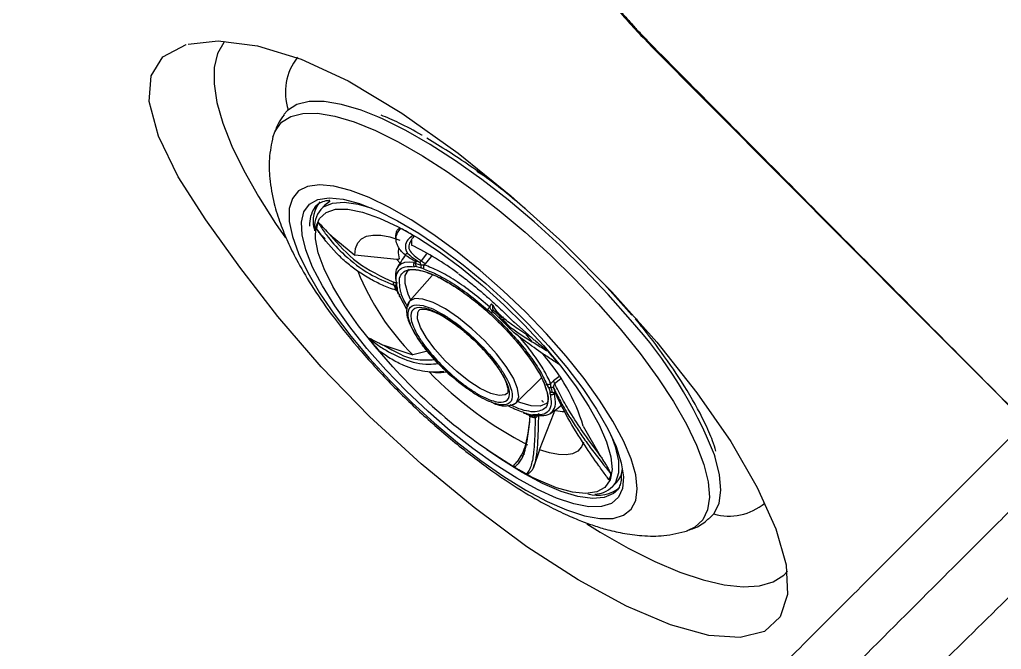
# Model space of a CAD drawing. Header units: inches. Extents: x 2 to 86, y -22 to 129.
# Drawn here: x 67.275 to 70.617, y 74.195 to 76.338 of the extents above; entities that cross this region are included whole.
import ezdxf

# ---------------------------------------------------------------- set-up
doc = ezdxf.new("R2010")
doc.units = ezdxf.units.IN
doc.header["$MEASUREMENT"] = 0
doc.layers.add('1', color=4, linetype='Continuous')
doc.layers.add('BDIM_CYAN', color=4, linetype='Continuous')

# ---------------------------------------------------------------- blocks, each defined once
blk = doc.blocks.new('2020 HS PILLOW')
at = {"layer": '1', "color": 2}
blk.add_line((5.8034, -0.0127), (5.8027, -0.0108), dxfattribs=at)
for points, knots in [([(5.8034, -0.0127), (5.5758, -0.0117), (5.1207, -0.0097), (4.4379, -0.0073), (3.7551, -0.0052), (3.0724, -0.0034), (2.3896, -0.0021), (1.7069, -0.001), (1.0241, -0.0003), (0.3414, 0), (-0.3414, 0), (-1.0241, -0.0003), (-1.7069, -0.001), (-2.3896, -0.0021), (-3.0724, -0.0034), (-3.7551, -0.0052), (-4.4379, -0.0073), (-5.1207, -0.0097), (-5.5758, -0.0117), (-5.8034, -0.0127)], [0, 0, 0, 0, 0.058824, 0.117648, 0.176472, 0.235295, 0.294119, 0.352942, 0.411765, 0.470588, 0.529412, 0.588235, 0.647058, 0.705881, 0.764705, 0.823528, 0.882352, 0.941176, 1, 1, 1, 1]), ([(5.8027, -0.0093), (4.0523, -0.005), (0.1838, 0.0045), (-3.6846, -0.0044), (-5.8027, -0.0093)], [0, 0, 0, 0, 0.452479, 1, 1, 1, 1]), ([(6.1885, -0.0492), (6.1855, -0.0484), (6.1549, -0.0401), (6.0816, -0.0268), (5.9794, -0.0157), (5.882, -0.0105), (5.8297, -0.0097), (5.8027, -0.0093)], [0, 0, 0, 0, 0.030763, 0.316842, 0.644882, 0.816686, 1, 1, 1, 1]), ([(6.067, -0.0362), (6.0663, -0.0359), (6.0649, -0.0352), (6.0623, -0.0341), (6.0594, -0.0331), (6.0561, -0.0321), (6.0524, -0.0311), (6.0484, -0.0301), (6.0441, -0.0291), (6.0393, -0.0282), (6.0285, -0.0261), (6.0091, -0.0232), (5.9768, -0.0197), (5.9394, -0.0168), (5.9057, -0.0151), (5.8791, -0.014), (5.8606, -0.0135), (5.8418, -0.0131), (5.8227, -0.0128), (5.8099, -0.0127), (5.8034, -0.0127)], [0, 0, 0, 0, 0.029153, 0.058134, 0.086978, 0.115718, 0.144392, 0.173033, 0.201679, 0.230364, 0.259125, 0.384793, 0.508272, 0.631196, 0.751677, 0.801642, 0.851147, 0.900501, 0.950016, 1, 1, 1, 1])]:
    blk.add_open_spline(points, degree=3, knots=knots, dxfattribs=at)
blk = doc.blocks.new('2020 RHYTHM')
at = {"layer": 'BDIM_CYAN', "color": 3}
for p, q in [((66.458, 74.8376), (66.5112, 74.804)), ((65.9527, 74.7395), (65.9575, 74.7343)), ((65.9064, 74.7134), (65.911, 74.7189)), ((65.9405, 74.7213), (65.9269, 74.707)), ((65.9575, 74.7343), (65.9405, 74.7213)), ((65.9589, 74.6202), (66.043, 74.5516)), ((66.2355, 74.6047), (66.2357, 74.5855)), ((66.1853, 74.5363), (66.043, 74.5516)), ((66.1976, 74.5244), (66.1853, 74.5363)), ((66.243, 74.5412), (66.2628, 74.5271)), ((66.2696, 74.5317), (66.2883, 74.5552)), ((66.3028, 74.5468), (66.2828, 74.5219)), ((66.2531, 74.5123), (66.246, 74.512)), ((66.2531, 74.5123), (66.2691, 74.5083)), ((66.279, 74.5038), (66.2691, 74.5083)), ((66.2828, 74.5219), (66.2794, 74.5181)), ((66.3061, 74.4815), (66.2291, 74.3942)), ((66.1831, 74.4466), (66.1832, 74.4416)), ((66.1864, 74.4578), (66.1842, 74.4533)), ((66.1869, 74.4411), (66.1872, 74.4345)), ((66.1927, 74.4183), (66.1872, 74.4345)), ((66.9864, 74.3469), (66.8927, 74.4516)), ((66.1927, 74.4183), (66.1986, 74.4073)), ((66.2198, 74.3666), (66.1986, 74.4073)), ((66.2291, 74.3942), (66.2221, 74.3769)), ((66.5153, 74.3636), (66.5128, 74.3674)), ((66.2623, 74.3648), (66.2632, 74.3657)), ((66.5076, 74.3541), (66.4946, 74.3648)), ((66.5076, 74.3541), (66.5291, 74.3339)), ((66.5275, 74.3447), (66.5652, 74.3073)), ((66.5394, 74.3228), (66.5291, 74.3339)), ((66.5447, 74.3627), (66.5865, 74.3213)), ((66.5527, 74.3337), (66.5483, 74.3311)), ((67.0002, 74.3341), (67.0176, 74.3089)), ((66.5706, 74.3075), (66.5483, 74.3311)), ((66.5827, 74.3255), (66.6452, 74.2694)), ((66.6263, 74.2795), (66.6449, 74.2587)), ((66.1413, 74.2444), (66.2407, 74.2117)), ((66.29, 74.2247), (66.2407, 74.2117)), ((66.3291, 74.1806), (66.3418, 74.1678)), ((66.5924, 74.0492), (66.6783, 74.1332)), ((66.7376, 74.1374), (66.7187, 74.1231)), ((66.7017, 74.1019), (66.6959, 74.1129)), ((66.7017, 74.1019), (66.7073, 74.0857)), ((66.7425, 74.1293), (66.7232, 74.1146)), ((66.5613, 74.0808), (66.5595, 74.0791)), ((66.7076, 74.0791), (66.7073, 74.0857)), ((66.7221, 74.0794), (66.7164, 74.084)), ((66.7262, 74.0814), (66.7221, 74.0794)), ((66.5079, 74.0508), (66.5138, 74.0481)), ((66.6154, 74.0164), (66.6254, 74.0119)), ((66.6413, 74.0079), (66.6254, 74.0119)), ((66.6413, 74.0079), (66.6485, 74.0082)), ((66.6488, 74.0043), (66.6543, 74.0047)), ((66.6715, 73.8889), (66.7209, 74.0158)), ((66.8206, 73.9688), (66.8786, 73.8685)), ((66.614, 73.8669), (66.608, 73.8707)), ((66.6137, 73.8777), (66.62, 73.8736)), ((66.6715, 73.8889), (66.6513, 73.8283)), ((66.9203, 73.7634), (66.9338, 73.7777)), ((66.9203, 73.7634), (66.9141, 73.7577)), ((66.9329, 73.7482), (66.9302, 73.7454))]:
    blk.add_line(p, q, dxfattribs=at)
at = {"layer": 'BDIM_CYAN', "color": 3, "flags": 128}
for points in [[(65.4749, 75.269), (65.5771, 75.2805), (65.7112, 75.2633), (65.8602, 75.218), (66.02, 75.1447), (66.2033, 75.0342), (66.3948, 74.898), (66.5743, 74.7531), (66.7505, 74.5943), (66.9173, 74.4268), (67.0711, 74.2548), (67.2075, 74.083), (67.3228, 73.9166), (67.413, 73.7608), (67.4766, 73.6195), (67.5112, 73.497), (67.5162, 73.3962), (67.4912, 73.3202), (67.4372, 73.2708), (67.3551, 73.2498), (67.2477, 73.2572), (67.1172, 73.2935), (66.9679, 73.357), (66.8035, 73.4466), (66.6289, 73.5591), (66.4489, 73.692), (66.2686, 73.8409), (66.0932, 74.0022), (65.9282, 74.1713), (65.7808, 74.3424), (65.6511, 74.5109), (65.5356, 74.671), (65.4413, 74.8175), (65.3739, 74.956), (65.3428, 75.0742), (65.3495, 75.1612), (65.3894, 75.2259), (65.4685, 75.2683), (65.4685, 75.2683)], [(65.5999, 75.2783), (65.5969, 75.2747), (65.5753, 75.237), (65.564, 75.1901), (65.5634, 75.1347), (65.5732, 75.0711), (65.5935, 75.0002), (65.624, 74.9227), (65.6644, 74.8394), (65.7143, 74.7512), (65.7731, 74.659), (65.8069, 74.6099)], [(66.1208, 75.022), (66.0639, 75.0444), (65.9971, 75.0643), (65.9379, 75.0742), (65.8871, 75.074), (65.8453, 75.0636), (65.8132, 75.0432), (65.8015, 75.0302)], [(65.7636, 74.953), (65.7713, 74.9737), (65.793, 75.0034), (65.8248, 75.0236), (65.866, 75.0338), (65.9162, 75.0341), (65.9747, 75.0243), (66.0405, 75.0046), (66.1129, 74.9754), (66.1908, 74.9369), (66.2731, 74.8898), (66.3586, 74.8346), (66.4462, 74.7723), (66.5346, 74.7036), (66.6225, 74.6295), (66.7088, 74.551), (66.7922, 74.4694), (66.8716, 74.3856), (66.9458, 74.3009)], [(66.9809, 74.3315), (66.9057, 74.4173), (66.8253, 74.5022), (66.7408, 74.5849), (66.6534, 74.6644), (66.5643, 74.7394), (66.4748, 74.809), (66.3861, 74.8722), (66.2994, 74.928), (66.2161, 74.9758), (66.1372, 75.0148), (66.1208, 75.022)], [(66.7625, 74.2072), (66.6957, 74.2831), (66.6238, 74.3579), (66.5481, 74.4303), (66.47, 74.499), (66.3908, 74.5627), (66.312, 74.6204), (66.2349, 74.6709), (66.161, 74.7135), (66.0916, 74.7473), (66.0279, 74.7717), (65.971, 74.7863), (65.922, 74.7909), (65.8818, 74.7853), (65.8509, 74.7697), (65.8301, 74.7443), (65.8197, 74.7096), (65.8198, 74.6662), (65.8304, 74.6149), (65.8515, 74.5565), (65.8825, 74.4922), (65.923, 74.4231), (65.9721, 74.3505), (66.0292, 74.2755), (66.093, 74.1996), (66.1625, 74.1241), (66.2365, 74.0503), (66.3136, 73.9796), (66.3924, 73.9133), (66.4716, 73.8524), (66.5497, 73.7982), (66.6253, 73.7515), (66.6971, 73.7133), (66.7638, 73.6841), (66.8243, 73.6645), (66.8773, 73.6549), (66.9221, 73.6554), (66.9577, 73.666), (66.9836, 73.6866), (66.9993, 73.7167), (67.0044, 73.7559), (66.999, 73.8033), (66.9831, 73.8583), (66.9571, 73.9197), (66.9212, 73.9866), (66.8763, 74.0576), (66.8231, 74.1316), (66.7625, 74.2072)], [(66.0842, 74.234), (66.0258, 74.3071), (65.9749, 74.3784), (65.9324, 74.4467), (65.8992, 74.5106), (65.8759, 74.5688), (65.863, 74.6202), (65.8608, 74.6639), (65.8692, 74.6988), (65.8881, 74.7245), (65.9172, 74.7404), (65.9558, 74.7461), (66.0032, 74.7416), (66.0586, 74.7269), (66.1208, 74.7024), (66.1886, 74.6684), (66.2607, 74.6258), (66.3356, 74.5752), (66.412, 74.5178), (66.4884, 74.4545), (66.5632, 74.3867), (66.635, 74.3156), (66.7024, 74.2427), (66.7641, 74.1693), (66.8189, 74.0969), (66.8657, 74.0269), (66.9037, 73.9607), (66.932, 73.8995), (66.9501, 73.8445), (66.9577, 73.7969), (66.9546, 73.7575), (66.9409, 73.7271), (66.9169, 73.7063), (66.8829, 73.6955), (66.8398, 73.6949), (66.7882, 73.7045), (66.7293, 73.7241), (66.6642, 73.7534), (66.5941, 73.7918), (66.5204, 73.8385), (66.4445, 73.8927), (66.3679, 73.9532), (66.2922, 74.0189), (66.2187, 74.0885), (66.1489, 74.1607), (66.0842, 74.234)], [(66.1726, 74.171), (66.1116, 74.2403), (66.0558, 74.3106), (66.0076, 74.3791), (65.968, 74.4443), (65.938, 74.5048), (65.918, 74.5594), (65.9087, 74.6068), (65.91, 74.646), (65.9221, 74.6763), (65.9447, 74.6969), (65.9773, 74.7075), (66.0191, 74.7078), (66.0694, 74.6977), (66.127, 74.6776), (66.1907, 74.6478), (66.2591, 74.609), (66.3308, 74.562), (66.4043, 74.5078), (66.478, 74.4476), (66.5503, 74.3826), (66.6196, 74.3142), (66.6846, 74.2439), (66.7438, 74.1732), (66.796, 74.1036), (66.8399, 74.0366), (66.8749, 73.9736), (66.8999, 73.9159), (66.9146, 73.8648), (66.9186, 73.8213), (66.9119, 73.7865), (66.8945, 73.7609), (66.8668, 73.7453), (66.8295, 73.7399), (66.7834, 73.7448), (66.7293, 73.7599), (66.6685, 73.7849), (66.6499, 73.7939)], [(65.927, 74.7071), (65.9365, 74.7154), (65.9666, 74.7286), (66.006, 74.7318), (66.0539, 74.7248), (66.101, 74.7109)], [(66.043, 74.5516), (66.0452, 74.5744), (66.0527, 74.5928), (66.0651, 74.6066), (66.0825, 74.6157), (66.1046, 74.6198), (66.131, 74.6189), (66.1615, 74.6131), (66.1955, 74.6023)], [(66.192, 74.5758), (66.1909, 74.5596), (66.1933, 74.5389)], [(66.2453, 74.5265), (66.2273, 74.5278), (66.2121, 74.5259), (66.1996, 74.5209), (66.1902, 74.513), (66.1839, 74.5021), (66.1808, 74.4884), (66.1809, 74.472), (66.1842, 74.4533)], [(66.233, 74.3986), (66.2243, 74.4182), (66.2138, 74.4542), (66.2141, 74.4823), (66.2251, 74.5012), (66.2278, 74.5033)], [(66.5826, 74.0431), (66.5934, 74.0503), (66.6007, 74.0692), (66.597, 74.097), (66.5825, 74.1322), (66.558, 74.1725), (66.525, 74.2158), (66.4854, 74.2594), (66.4415, 74.3009), (66.3959, 74.3378), (66.3511, 74.368), (66.3099, 74.3898), (66.2745, 74.4018), (66.2471, 74.4034), (66.2293, 74.3944), (66.2291, 74.3942)], [(66.5595, 74.0791), (66.5551, 74.0761), (66.5345, 74.0732), (66.5054, 74.0805), (66.47, 74.0975), (66.4305, 74.1229), (66.3898, 74.1552), (66.3506, 74.192), (66.3155, 74.231), (66.287, 74.2693), (66.2669, 74.3045), (66.2567, 74.3341), (66.2571, 74.356), (66.2623, 74.3648)], [(66.9458, 74.3009), (67.0138, 74.2165), (67.0747, 74.1335), (67.1275, 74.0531), (67.1716, 73.9765), (67.2064, 73.9047), (67.2312, 73.8387), (67.2459, 73.7795), (67.2501, 73.7279), (67.2439, 73.6846), (67.2273, 73.6502), (67.2005, 73.6252), (67.1742, 73.6129)], [(66.7014, 74.0534), (66.6951, 74.0461), (66.6738, 74.0371), (66.6432, 74.0384), (66.6045, 74.05), (66.5966, 74.0533)], [(66.7268, 74.0229), (66.7492, 74.0197), (66.759, 74.0194)], [(66.9152, 73.9375), (66.9289, 73.9), (66.94, 73.8513), (66.9407, 73.8103), (66.9308, 73.778), (66.9203, 73.7634)], [(66.8213, 73.9149), (66.8143, 73.8984), (66.8018, 73.8846), (66.7844, 73.8756), (66.7624, 73.8715), (66.736, 73.8724), (66.7055, 73.8782), (66.6715, 73.8889)], [(66.9302, 73.7454), (66.923, 73.7396), (66.8921, 73.726), (66.8515, 73.7227), (66.8022, 73.7298), (66.7452, 73.7472), (66.6816, 73.7745), (66.6127, 73.8112), (66.5399, 73.8564), (66.4923, 73.8892)], [(67.2493, 73.6546), (67.266, 73.6724), (67.2828, 73.7072), (67.2891, 73.7511), (67.2848, 73.8034), (67.27, 73.8634), (67.2671, 73.8722)], [(66.8332, 73.6363), (66.8782, 73.6086), (66.9733, 73.5544), (67.0641, 73.5089), (67.1495, 73.4726), (67.2286, 73.446), (67.3006, 73.4291), (67.3647, 73.4223), (67.4203, 73.4256), (67.4667, 73.439), (67.5035, 73.4623), (67.5164, 73.4756)]]:
    blk.add_lwpolyline(points, dxfattribs=at)
at = {"layer": 'BDIM_CYAN', "color": 3}
for centre, radius, start, end in [((65.9971, 75.1062), 0.1906, 141.6173, 198.4375), ((65.9867, 74.6573), 0.098, 145.0884, 184.2138), ((66.0077, 74.6659), 0.107, 141.754, 192.116), ((65.9996, 74.6463), 0.0947, 140.0999, 187.3334), ((66.0001, 74.6276), 0.0893, 156.9241, 170.4153), ((65.6879, 73.6796), 1.09, 59.4786, 62.0207), ((65.8076, 73.7036), 0.9803, 53.1821, 64.1006), ((66.2045, 74.3307), 0.2049, 73.4888, 78.3555), ((66.2108, 74.327), 0.1985, 73.4888, 78.3555), ((66.838, 74.8091), 0.8448, 201.6992, 225.0017), ((66.3991, 74.5161), 0.233, 196.749, 201.2165), ((66.3993, 74.5066), 0.2256, 196.7489, 201.2165), ((65.7346, 73.5099), 1.1512, 46.0346, 47.5417), ((65.7129, 73.487), 1.1886, 46.0346, 47.5417), ((65.8422, 73.3031), 1.5343, 21.7723, 42.0883), ((67.4713, 75.3774), 1.7714, 218.751, 220.5902), ((66.2027, 73.7831), 0.6452, 16.7239, 42.4487), ((65.3556, 73.0717), 1.7714, 38.751, 40.59), ((67.5149, 75.3795), 1.8062, 221.9964, 241.3873), ((67.2238, 75.0566), 1.2944, 224.1434, 242.7544), ((66.5003, 74.019), 0.2256, 16.7489, 21.2165), ((66.5035, 74.0127), 0.233, 16.7489, 21.2165), ((66.6923, 74.2113), 0.2116, 253.5679, 256.1299), ((66.6981, 74.1982), 0.205, 253.4897, 258.3551), ((67.1389, 74.7695), 1.09, 239.4786, 242.0209), ((66.8268, 73.8215), 0.0893, 336.9241, 350.4153), ((66.8754, 73.8311), 0.0791, 317.5622, 355.5372), ((66.8693, 73.8547), 0.1205, 253.9258, 309.2532), ((67.3161, 73.854), 0.1908, 254.299, 309.8245)]:
    blk.add_arc(centre, radius, start, end, dxfattribs=at)
for points, knots in [([(65.8024, 75.029), (65.7953, 75.0198), (65.7815, 75.0022), (65.7745, 74.9817), (65.7711, 74.9718)], [0, 0, 0, 0, 0.518386, 1, 1, 1, 1]), ([(66.2718, 74.9592), (66.2715, 74.9594), (66.2442, 74.9757), (66.1966, 75.0002), (66.1522, 75.0193), (66.132, 75.0281)], [0, 0, 0, 0, 0.007067, 0.547951, 1, 1, 1, 1]), ([(65.7641, 74.9548), (65.7589, 74.9299), (65.7492, 74.8835), (65.7523, 74.8067), (65.7655, 74.7319), (65.7879, 74.6598), (65.8138, 74.5966), (65.8477, 74.5278), (65.8952, 74.4466), (65.9635, 74.3472), (66.0507, 74.2375), (66.1548, 74.1226), (66.2699, 74.0103), (66.3906, 73.9059), (66.5098, 73.8153), (66.6164, 73.7451), (66.7035, 73.6961), (66.7583, 73.6697), (66.7932, 73.6546), (66.8185, 73.6444), (66.8541, 73.6314), (66.9007, 73.617), (66.9579, 73.6037), (67.0248, 73.5949), (67.1004, 73.594), (67.1494, 73.6067), (67.1758, 73.6135)], [0, 0, 0, 0, 0.04191, 0.078358, 0.12384, 0.16011, 0.194046, 0.227363, 0.275474, 0.329778, 0.390427, 0.453616, 0.516774, 0.579974, 0.643288, 0.701766, 0.748869, 0.784599, 0.792493, 0.804843, 0.82253, 0.845756, 0.874774, 0.909891, 0.951472, 1, 1, 1, 1]), ([(66.6259, 74.7066), (66.6133, 74.7174), (66.5502, 74.7711), (66.4343, 74.859), (66.3367, 74.9195), (66.288, 74.9498)], [0, 0, 0, 0, 0.110632, 0.555316, 1, 1, 1, 1]), ([(65.0669, 70.4197), (65.0808, 70.4338), (65.1082, 70.4618), (65.1485, 70.5029), (65.1875, 70.5427), (65.2253, 70.5814), (65.2619, 70.6188), (65.2973, 70.6551), (65.3314, 70.6902), (65.3644, 70.7242), (65.4387, 70.8009), (65.5557, 70.9225), (65.7109, 71.0842), (65.8642, 71.244), (66.0151, 71.4009), (66.1676, 71.5588), (66.3716, 71.7694), (66.6173, 72.0207), (66.9068, 72.3143), (67.1854, 72.5945), (67.4748, 72.8843), (67.7677, 73.1768), (68.0184, 73.427), (68.215, 73.6233), (68.3603, 73.7685), (68.5013, 73.9095), (68.6211, 74.0293), (68.7211, 74.1294), (68.8029, 74.2113), (68.8839, 74.2924), (68.9642, 74.3727), (69.0437, 74.4522), (69.1223, 74.5309), (69.2001, 74.6087), (69.2769, 74.6855), (69.3529, 74.7614), (69.4027, 74.8112), (69.4276, 74.8361)], [0, 0, 0, 0, 0.007761, 0.015318, 0.02267, 0.029819, 0.036764, 0.043505, 0.050042, 0.056375, 0.062504, 0.0931, 0.125007, 0.155162, 0.186047, 0.217662, 0.25001, 0.31454, 0.374998, 0.439119, 0.499996, 0.571551, 0.642854, 0.679332, 0.715302, 0.750762, 0.785713, 0.80706, 0.828424, 0.849805, 0.871203, 0.892619, 0.914054, 0.935508, 0.956983, 0.97848, 1, 1, 1, 1]), ([(65.1262, 70.379), (65.1403, 70.3927), (65.1686, 70.4203), (65.2111, 70.4618), (65.2542, 70.5036), (65.2977, 70.5457), (65.3417, 70.5883), (65.3862, 70.6312), (65.4312, 70.6745), (65.4766, 70.7182), (65.5225, 70.7622), (65.5689, 70.8066), (65.6157, 70.8513), (65.663, 70.8964), (65.7106, 70.9418), (65.7588, 70.9875), (65.8406, 71.0651), (65.9679, 71.1855), (66.1513, 71.3582), (66.32, 71.517), (66.5738, 71.7555), (66.8914, 72.0556), (67.2938, 72.4391), (67.7383, 72.867), (68.2237, 73.3408), (68.6477, 73.7612), (68.9746, 74.0891), (69.17, 74.2865), (69.3254, 74.444), (69.4106, 74.5307), (69.4845, 74.6054), (69.5414, 74.663), (69.6034, 74.7257), (69.6391, 74.7621), (69.655, 74.7783)], [0, 0, 0, 0, 0.007618, 0.015339, 0.023161, 0.031086, 0.039113, 0.047243, 0.055474, 0.063808, 0.072244, 0.080782, 0.089422, 0.098165, 0.10701, 0.115957, 0.125007, 0.152776, 0.187509, 0.22917, 0.250007, 0.335485, 0.418809, 0.499991, 0.623058, 0.749994, 0.809714, 0.874997, 0.906241, 0.937499, 0.946463, 0.96875, 0.986066, 1, 1, 1, 1]), ([(69.1048, 74.7616), (69.0956, 74.7524), (69.0816, 74.7383), (69.056, 74.7129), (69.0282, 74.685), (68.9587, 74.6155), (68.8566, 74.5135), (68.7116, 74.3683), (68.5697, 74.2266), (68.4156, 74.0724), (68.2517, 73.9085), (68.0924, 73.7493), (67.92, 73.5768), (67.7419, 73.3987), (67.5327, 73.1895), (67.2797, 72.9366), (66.9939, 72.6509), (66.6585, 72.3153), (66.3273, 71.9843), (66.0323, 71.6891), (65.7968, 71.4537), (65.616, 71.2727), (65.431, 71.088), (65.216, 70.8728), (64.9666, 70.6234), (64.6903, 70.3472), (64.4313, 70.0881), (64.2268, 69.8836), (64.0824, 69.7393), (63.9715, 69.6283), (63.8651, 69.522), (63.7679, 69.4247), (63.6858, 69.3427), (63.6153, 69.2722), (63.5707, 69.2275), (63.5493, 69.2061)], [0, 0, 0, 0, 0.006365, 0.009764, 0.017568, 0.025492, 0.056944, 0.085563, 0.119845, 0.147412, 0.182746, 0.222022, 0.245651, 0.28829, 0.330227, 0.371459, 0.438659, 0.497267, 0.56305, 0.62302, 0.656055, 0.685845, 0.715413, 0.748649, 0.790911, 0.832792, 0.874293, 0.905722, 0.922128, 0.937153, 0.954064, 0.968581, 0.979884, 0.990356, 1, 1, 1, 1]), ([(65.9079, 74.7144), (65.9084, 74.7154), (65.9132, 74.7236), (65.927, 74.7307), (65.9424, 74.7373), (65.9522, 74.7377), (65.9526, 74.7377)], [0, 0, 0, 0, 0.071799, 0.597846, 0.984688, 1, 1, 1, 1]), ([(65.9419, 74.6056), (65.9381, 74.6095), (65.9308, 74.6172), (65.9225, 74.6272), (65.9169, 74.6345), (65.9139, 74.6387), (65.9126, 74.641), (65.912, 74.6421), (65.912, 74.6424), (65.912, 74.6425)], [0, 0, 0, 0, 0.317077, 0.6157747, 0.7963505, 0.9005254, 0.9583661, 0.9895283, 1, 1, 1, 1]), ([(66.182, 74.4318), (66.1667, 74.4374), (66.1372, 74.4481), (66.0938, 74.4702), (66.0533, 74.4955), (66.0148, 74.5253), (65.9636, 74.572), (65.9333, 74.6134), (65.912, 74.6425)], [0, 0, 0, 0, 0.134858, 0.259599, 0.404069, 0.533562, 0.672142, 1, 1, 1, 1]), ([(65.9179, 74.6626), (65.9179, 74.6627), (65.918, 74.6627), (65.9181, 74.6627), (65.9184, 74.6627), (65.9187, 74.6624), (65.9195, 74.6619), (65.9224, 74.6592), (65.9321, 74.6487), (65.9444, 74.6351), (65.9553, 74.6239), (65.9589, 74.6202)], [0, 0, 0, 0, 0.0055006, 0.0110552, 0.016084, 0.0215799, 0.030977, 0.0603237, 0.1952739, 0.7306037, 1, 1, 1, 1]), ([(65.9179, 74.6626), (65.9183, 74.662), (65.9193, 74.6603), (65.9225, 74.6551), (65.9326, 74.6389), (65.9585, 74.6023), (66.01, 74.5459), (66.0858, 74.4874), (66.1479, 74.461), (66.176, 74.449)], [0, 0, 0, 0, 0.007325, 0.019566, 0.058651, 0.192116, 0.441769, 0.746986, 1, 1, 1, 1]), ([(66.2459, 74.5314), (66.2328, 74.5393), (66.2144, 74.5504), (66.1991, 74.5666), (66.1913, 74.5776), (66.1845, 74.5917), (66.1821, 74.6085), (66.1868, 74.6266), (66.1953, 74.6371), (66.1993, 74.6422)], [0, 0, 0, 0, 0.229238, 0.322198, 0.414546, 0.50635, 0.67863, 0.847274, 1, 1, 1, 1]), ([(66.1846, 74.6302), (66.1848, 74.6313), (66.1855, 74.6344), (66.188, 74.6381), (66.1913, 74.641), (66.1947, 74.6422), (66.1967, 74.6433), (66.199, 74.6423), (66.1993, 74.6422)], [0, 0, 0, 0, 0.191797, 0.519052, 0.729035, 0.856173, 0.983899, 1, 1, 1, 1]), ([(65.9589, 74.6202), (65.9873, 74.5872), (66.0446, 74.5205), (66.1318, 74.4796), (66.1759, 74.4589)], [0, 0, 0, 0, 0.495173, 1, 1, 1, 1]), ([(66.1846, 74.6302), (66.1819, 74.6224), (66.1791, 74.6143), (66.1834, 74.6055), (66.1836, 74.6052)], [0, 0, 0, 0, 0.959587, 1, 1, 1, 1]), ([(66.2415, 74.6185), (66.2412, 74.6184), (66.2405, 74.6179), (66.2383, 74.6165), (66.2318, 74.6119), (66.2196, 74.6007), (66.212, 74.58), (66.2192, 74.5569), (66.2382, 74.5444), (66.243, 74.5412)], [0, 0, 0, 0, 0.008623, 0.023033, 0.069043, 0.226158, 0.520049, 0.87935, 1, 1, 1, 1]), ([(66.2355, 74.6047), (66.2292, 74.593), (66.2165, 74.5693), (66.2518, 74.5443), (66.2696, 74.5317)], [0, 0, 0, 0, 0.495173, 1, 1, 1, 1]), ([(66.2415, 74.6185), (66.2416, 74.6185), (66.2418, 74.6184), (66.2421, 74.6181), (66.2423, 74.6179), (66.2426, 74.6176), (66.2429, 74.617), (66.2432, 74.6155), (66.2417, 74.6117), (66.2386, 74.6082), (66.2363, 74.6056), (66.2355, 74.6047)], [0, 0, 0, 0, 0.005501, 0.011055, 0.016084, 0.02158, 0.030977, 0.060324, 0.195274, 0.730604, 1, 1, 1, 1]), ([(66.1933, 74.5389), (66.1933, 74.5386), (66.1933, 74.5382), (66.1928, 74.5375), (66.1919, 74.537), (66.1905, 74.5365), (66.1882, 74.5362), (66.1864, 74.5362), (66.1853, 74.5363)], [0, 0, 0, 0, 0.127623, 0.255996, 0.374285, 0.494115, 0.688929, 1, 1, 1, 1]), ([(66.2194, 74.557), (66.2185, 74.5558), (66.206, 74.5398), (66.1954, 74.5222), (66.1856, 74.506)], [0, 0, 0, 0, 0.074158, 1, 1, 1, 1]), ([(66.1869, 74.4411), (66.1849, 74.453), (66.1808, 74.4771), (66.1908, 74.5005), (66.2116, 74.5139), (66.2346, 74.5127), (66.246, 74.512)], [0, 0, 0, 0, 0.247012, 0.5, 0.752988, 1, 1, 1, 1]), ([(66.1962, 74.4455), (66.1952, 74.4529), (66.1928, 74.4707), (66.2034, 74.4954), (66.2382, 74.5086), (66.2987, 74.4916), (66.3582, 74.4608), (66.4087, 74.4282), (66.4607, 74.3886), (66.5269, 74.3313), (66.5694, 74.2842), (66.5971, 74.2536)], [0, 0, 0, 0, 0.0625611, 0.1508707, 0.3149182, 0.4789658, 0.5672754, 0.6574591, 0.7476428, 0.8359525, 1, 1, 1, 1]), ([(66.2213, 74.4991), (66.2212, 74.4991), (66.2205, 74.4987), (66.2264, 74.5012), (66.236, 74.5025), (66.2538, 74.502), (66.2772, 74.4973), (66.2985, 74.4886), (66.3082, 74.4846)], [0, 0, 0, 0, 0.015182, 0.125676, 0.295712, 0.469941, 0.759647, 1, 1, 1, 1]), ([(66.2509, 74.5214), (66.2494, 74.5221), (66.2469, 74.5232), (66.2458, 74.5256), (66.2453, 74.5265)], [0, 0, 0, 0, 0.571404, 1, 1, 1, 1]), ([(66.2628, 74.5271), (66.2631, 74.5271), (66.2638, 74.5272), (66.2652, 74.5279), (66.2665, 74.5289), (66.2676, 74.5297), (66.2686, 74.5307), (66.2692, 74.5314), (66.2696, 74.5317)], [0, 0, 0, 0, 0.277558, 0.532524, 0.651825, 0.767232, 0.882131, 1, 1, 1, 1]), ([(66.2672, 74.5173), (66.2673, 74.5184), (66.2674, 74.5207), (66.2665, 74.5237), (66.2649, 74.5259), (66.2634, 74.5268), (66.2628, 74.5271)], [0, 0, 0, 0, 0.266689, 0.531115, 0.778754, 1, 1, 1, 1]), ([(66.2672, 74.5173), (66.2671, 74.5164), (66.2669, 74.5148), (66.2673, 74.5123), (66.268, 74.5101), (66.2687, 74.5089), (66.2691, 74.5083)], [0, 0, 0, 0, 0.257259, 0.51339, 0.762603, 1, 1, 1, 1]), ([(66.2794, 74.5181), (66.2785, 74.5179), (66.2772, 74.5178), (66.275, 74.5173), (66.2727, 74.517), (66.2698, 74.5167), (66.2681, 74.5171), (66.2672, 74.5173)], [0, 0, 0, 0, 0.224307, 0.303573, 0.473827, 0.745729, 1, 1, 1, 1]), ([(66.2828, 74.5219), (66.2824, 74.5221), (66.2815, 74.5226), (66.2798, 74.5237), (66.2778, 74.525), (66.2756, 74.5266), (66.2736, 74.5281), (66.2718, 74.5296), (66.2704, 74.5308), (66.2699, 74.5314), (66.2696, 74.5317)], [0, 0, 0, 0, 0.112211, 0.235183, 0.366441, 0.502102, 0.637431, 0.767756, 0.88937, 1, 1, 1, 1]), ([(66.279, 74.5038), (66.2944, 74.4978), (66.3254, 74.4857), (66.3801, 74.4536), (66.4376, 74.4134), (66.4758, 74.3809), (66.4946, 74.3648)], [0, 0, 0, 0, 0.247011, 0.5, 0.752989, 1, 1, 1, 1]), ([(66.5021, 74.3745), (66.4824, 74.3913), (66.443, 74.4249), (66.3839, 74.4662), (66.3276, 74.4993), (66.2955, 74.5118), (66.2794, 74.5181)], [0, 0, 0, 0, 0.25, 0.5, 0.75, 1, 1, 1, 1]), ([(66.3082, 74.4846), (66.3105, 74.4838), (66.326, 74.478), (66.3574, 74.4607), (66.3975, 74.4354), (66.4315, 74.4108), (66.4619, 74.3869), (66.4907, 74.3625), (66.51, 74.3446), (66.5193, 74.3359)], [0, 0, 0, 0, 0.0391098, 0.2654773, 0.4575301, 0.6074576, 0.7289976, 0.8698761, 1, 1, 1, 1]), ([(66.3966, 74.4872), (66.3968, 74.4871), (66.4099, 74.4779), (66.4344, 74.4587), (66.4685, 74.4309), (66.5044, 74.4001), (66.5296, 74.3767), (66.5447, 74.3627)], [0, 0, 0, 0, 0.005734, 0.285473, 0.49058, 0.69397, 1, 1, 1, 1]), ([(66.176, 74.449), (66.1755, 74.4497), (66.1746, 74.451), (66.174, 74.4532), (66.1741, 74.4551), (66.1744, 74.4565), (66.175, 74.4578), (66.1756, 74.4586), (66.1759, 74.4589)], [0, 0, 0, 0, 0.2775544, 0.532524, 0.6518278, 0.7672335, 0.8821329, 1, 1, 1, 1]), ([(66.1837, 74.4559), (66.1832, 74.456), (66.182, 74.4562), (66.1799, 74.4569), (66.1778, 74.4578), (66.1765, 74.4586), (66.1759, 74.4589)], [0, 0, 0, 0, 0.258111, 0.524783, 0.773631, 1, 1, 1, 1]), ([(66.1832, 74.4416), (66.1831, 74.4426), (66.1829, 74.4445), (66.1811, 74.4468), (66.1788, 74.4484), (66.1769, 74.4488), (66.176, 74.449)], [0, 0, 0, 0, 0.266689, 0.531115, 0.778754, 1, 1, 1, 1]), ([(66.223, 74.3739), (66.2185, 74.3821), (66.2059, 74.4051), (66.1971, 74.4295), (66.1964, 74.4425), (66.1962, 74.4455)], [0, 0, 0, 0, 0.298623, 0.835545, 1, 1, 1, 1]), ([(66.1871, 74.4292), (66.1864, 74.4293), (66.1844, 74.4296), (66.1829, 74.431), (66.182, 74.4318)], [0, 0, 0, 0, 0.358932, 1, 1, 1, 1]), ([(66.189, 74.425), (66.19, 74.4232), (66.1911, 74.4214), (66.1927, 74.4205), (66.1928, 74.4205)], [0, 0, 0, 0, 0.9858, 1, 1, 1, 1]), ([(66.2199, 74.3719), (66.2194, 74.3658), (66.2177, 74.3463), (66.233, 74.3049), (66.2666, 74.2517), (66.3005, 74.2087), (66.3234, 74.1862), (66.3291, 74.1806)], [0, 0, 0, 0, 0.1297403, 0.4151668, 0.6733931, 0.9188836, 1, 1, 1, 1]), ([(66.2291, 74.3942), (66.2249, 74.3888), (66.22, 74.3825), (66.2199, 74.3732), (66.2199, 74.3719)], [0, 0, 0, 0, 0.862861, 1, 1, 1, 1]), ([(66.332, 74.1772), (66.3124, 74.1986), (66.2822, 74.2315), (66.2528, 74.2747), (66.2356, 74.3058), (66.2255, 74.333), (66.2219, 74.3613), (66.234, 74.3826), (66.2662, 74.3834), (66.3021, 74.3714), (66.3344, 74.3553), (66.3696, 74.3331), (66.4163, 74.2987), (66.4493, 74.2671), (66.4708, 74.2466)], [0, 0, 0, 0, 0.119728, 0.18418, 0.25, 0.31582, 0.380272, 0.5, 0.619728, 0.68418, 0.75, 0.81582, 0.880272, 1, 1, 1, 1]), ([(66.467, 74.2447), (66.4467, 74.2641), (66.4155, 74.2939), (66.3713, 74.3265), (66.3381, 74.3475), (66.3075, 74.3627), (66.2736, 74.3741), (66.2432, 74.3733), (66.2317, 74.3531), (66.2351, 74.3264), (66.2446, 74.3007), (66.2609, 74.2713), (66.2887, 74.2305), (66.3172, 74.1993), (66.3358, 74.179)], [0, 0, 0, 0, 0.119728, 0.18418, 0.25, 0.31582, 0.380272, 0.5, 0.619728, 0.68418, 0.75, 0.81582, 0.880272, 1, 1, 1, 1]), ([(66.2631, 74.365), (66.264, 74.3659), (66.2661, 74.3678), (66.2815, 74.3684), (66.3064, 74.3612), (66.3353, 74.3475), (66.363, 74.3307), (66.3876, 74.3134), (66.4158, 74.2916), (66.4359, 74.2733), (66.4487, 74.2617)], [0, 0, 0, 0, 0.113553, 0.257703, 0.405242, 0.544331, 0.662485, 0.755307, 0.843368, 1, 1, 1, 1]), ([(66.5078, 74.3854), (66.5065, 74.384), (66.5036, 74.3809), (66.5026, 74.3767), (66.5021, 74.3745)], [0, 0, 0, 0, 0.459104, 1, 1, 1, 1]), ([(66.5117, 74.3592), (66.5098, 74.3615), (66.5058, 74.3661), (66.5033, 74.3717), (66.5021, 74.3745)], [0, 0, 0, 0, 0.490746, 1, 1, 1, 1]), ([(66.5078, 74.3854), (66.5084, 74.3848), (66.5096, 74.3835), (66.5113, 74.3819), (66.5127, 74.3806), (66.5133, 74.3801), (66.5136, 74.3799)], [0, 0, 0, 0, 0.245337, 0.5, 0.754663, 1, 1, 1, 1]), ([(66.5136, 74.3799), (66.5132, 74.3794), (66.5123, 74.3783), (66.5114, 74.3756), (66.5112, 74.3719), (66.5124, 74.3675), (66.5143, 74.3651), (66.5152, 74.3639)], [0, 0, 0, 0, 0.111418, 0.230072, 0.482003, 0.743082, 1, 1, 1, 1]), ([(66.5407, 74.3451), (66.5384, 74.3472), (66.5306, 74.3543), (66.5212, 74.3659), (66.5161, 74.3752), (66.5136, 74.3799)], [0, 0, 0, 0, 0.17286, 0.589812, 1, 1, 1, 1]), ([(66.5193, 74.3359), (66.5351, 74.3203), (66.5572, 74.2985), (66.5812, 74.2722), (66.5896, 74.262), (66.5928, 74.2582)], [0, 0, 0, 0, 0.614447, 0.854646, 1, 1, 1, 1]), ([(66.5483, 74.3311), (66.5463, 74.3319), (66.5427, 74.3331), (66.5376, 74.3352), (66.5351, 74.3374), (66.5338, 74.3385)], [0, 0, 0, 0, 0.40286, 0.687897, 1, 1, 1, 1]), ([(66.538, 74.3425), (66.5388, 74.3418), (66.5403, 74.3404), (66.5428, 74.3394), (66.5448, 74.3392), (66.5462, 74.3394), (66.5475, 74.34), (66.5482, 74.3406), (66.5486, 74.3409)], [0, 0, 0, 0, 0.27767, 0.532627, 0.651875, 0.767289, 0.882123, 1, 1, 1, 1]), ([(66.5393, 74.3339), (66.5416, 74.3316), (66.5509, 74.3219), (66.5754, 74.3032), (66.6132, 74.2772), (66.6557, 74.2506), (66.6865, 74.2325), (66.7007, 74.2242)], [0, 0, 0, 0, 0.075122, 0.308846, 0.552104, 0.792966, 1, 1, 1, 1]), ([(66.6452, 74.2694), (66.6267, 74.2812), (66.59, 74.3048), (66.5571, 74.3292), (66.5438, 74.342), (66.5407, 74.3451)], [0, 0, 0, 0, 0.435397, 0.865026, 1, 1, 1, 1]), ([(67.2722, 73.8844), (67.2687, 73.8958), (67.2592, 73.9267), (67.2266, 73.9996), (67.1715, 74.0998), (67.0902, 74.2173), (67.032, 74.2948), (66.9982, 74.3333), (66.9967, 74.335)], [0, 0, 0, 0, 0.091237, 0.2460185, 0.5244681, 0.7638728, 0.9895466, 1, 1, 1, 1]), ([(66.5394, 74.3228), (66.5567, 74.3049), (66.5918, 74.2688), (66.6365, 74.2132), (66.6732, 74.1595), (66.6884, 74.1283), (66.6959, 74.1129)], [0, 0, 0, 0, 0.247011, 0.5, 0.752989, 1, 1, 1, 1]), ([(66.737, 74.1804), (66.7363, 74.1809), (66.7345, 74.1821), (66.729, 74.1856), (66.7117, 74.1966), (66.6734, 74.2217), (66.6185, 74.2611), (66.5778, 74.2917), (66.5659, 74.307), (66.5655, 74.3076)], [0, 0, 0, 0, 0.009653, 0.025785, 0.077296, 0.253199, 0.582229, 0.984488, 1, 1, 1, 1]), ([(66.0899, 74.2686), (66.0898, 74.2687), (66.0896, 74.2689), (66.0895, 74.2691), (66.0895, 74.2693), (66.0897, 74.2694), (66.0902, 74.2694), (66.0929, 74.2686), (66.1049, 74.2626), (66.1216, 74.2539), (66.1363, 74.2468), (66.1413, 74.2444)], [0, 0, 0, 0, 0.0054864, 0.0110267, 0.0160424, 0.0215241, 0.0308969, 0.0601677, 0.194769, 0.7287144, 1, 1, 1, 1]), ([(66.0899, 74.2686), (66.0905, 74.2681), (66.0922, 74.2668), (66.0973, 74.2628), (66.1134, 74.2506), (66.151, 74.2249), (66.2145, 74.1936), (66.2777, 74.1765), (66.3163, 74.1815), (66.3269, 74.1828)], [0, 0, 0, 0, 0.008487, 0.022671, 0.067961, 0.222616, 0.511904, 0.865576, 1, 1, 1, 1]), ([(66.71, 74.1143), (66.7022, 74.1304), (66.6866, 74.1627), (66.6483, 74.2178), (66.6164, 74.2591), (66.5958, 74.2807), (66.5931, 74.2836)], [0, 0, 0, 0, 0.31691, 0.63382, 0.95073, 1, 1, 1, 1]), ([(66.6452, 74.2694), (66.6485, 74.2668), (66.6573, 74.2597), (66.6706, 74.2492), (66.6832, 74.2392), (66.6921, 74.2318), (66.6977, 74.2274), (66.7004, 74.2245), (66.7007, 74.2242)], [0, 0, 0, 0, 0.191782, 0.518998, 0.728969, 0.85611, 0.98384, 1, 1, 1, 1]), ([(66.1413, 74.2444), (66.1774, 74.2237), (66.2347, 74.1909), (66.2924, 74.1946), (66.3138, 74.196)], [0, 0, 0, 0, 0.630433, 1, 1, 1, 1]), ([(66.4708, 74.2466), (66.4905, 74.2252), (66.5207, 74.1922), (66.5501, 74.1491), (66.5673, 74.1179), (66.5774, 74.0907), (66.581, 74.0625), (66.5688, 74.0412), (66.5367, 74.0403), (66.5008, 74.0524), (66.4684, 74.0684), (66.4333, 74.0906), (66.3866, 74.1251), (66.3535, 74.1567), (66.332, 74.1772)], [0, 0, 0, 0, 0.1197284, 0.1841803, 0.25, 0.3158197, 0.3802716, 0.5, 0.6197284, 0.6841803, 0.75, 0.8158197, 0.8802716, 1, 1, 1, 1]), ([(66.3358, 74.179), (66.3561, 74.1597), (66.3874, 74.1299), (66.4316, 74.0972), (66.4647, 74.0763), (66.4953, 74.0611), (66.5293, 74.0497), (66.5597, 74.0505), (66.5712, 74.0707), (66.5678, 74.0973), (66.5582, 74.1231), (66.542, 74.1525), (66.5142, 74.1933), (66.4856, 74.2245), (66.467, 74.2447)], [0, 0, 0, 0, 0.119728, 0.18418, 0.25, 0.31582, 0.380272, 0.5, 0.619728, 0.68418, 0.75, 0.81582, 0.880272, 1, 1, 1, 1]), ([(66.4487, 74.2617), (66.4613, 74.2492), (66.4788, 74.2319), (66.5012, 74.206), (66.518, 74.185), (66.5344, 74.1617), (66.5475, 74.1399), (66.5569, 74.1204), (66.5623, 74.1042), (66.5643, 74.0919), (66.5632, 74.0839), (66.5625, 74.0814), (66.5607, 74.0805), (66.5602, 74.0803)], [0, 0, 0, 0, 0.15406, 0.214106, 0.311389, 0.407602, 0.505735, 0.602054, 0.694999, 0.783982, 0.871229, 0.967066, 1, 1, 1, 1]), ([(66.5928, 74.2582), (66.5984, 74.2517), (66.6128, 74.2348), (66.6334, 74.2075), (66.6544, 74.177), (66.6717, 74.1479), (66.6845, 74.1217), (66.6919, 74.1035), (66.6941, 74.0949), (66.6945, 74.0932)], [0, 0, 0, 0, 0.1066912, 0.2765576, 0.4522122, 0.6271156, 0.7973283, 0.9577709, 1, 1, 1, 1]), ([(66.5971, 74.2536), (66.6206, 74.2233), (66.6567, 74.1766), (66.6848, 74.1237), (66.6914, 74.1023), (66.6943, 74.093)], [0, 0, 0, 0, 0.5107154, 0.7856424, 1, 1, 1, 1]), ([(66.3455, 74.1553), (66.3369, 74.1543), (66.3158, 74.1516), (66.2827, 74.154), (66.2458, 74.1619), (66.2081, 74.1757), (66.1677, 74.196), (66.1402, 74.2151), (66.1261, 74.2249)], [0, 0, 0, 0, 0.117836, 0.292405, 0.450521, 0.615613, 0.802809, 1, 1, 1, 1]), ([(66.1507, 74.2086), (66.1483, 74.21), (66.1431, 74.2129), (66.1364, 74.2172), (66.1312, 74.2207), (66.1283, 74.2229), (66.1268, 74.2241), (66.1263, 74.2247), (66.1261, 74.2249)], [0, 0, 0, 0, 0.292308, 0.624963, 0.816853, 0.923382, 0.980767, 1, 1, 1, 1]), ([(66.3418, 74.1678), (66.3481, 74.1613), (66.3613, 74.1473), (66.3762, 74.136), (66.3841, 74.13)], [0, 0, 0, 0, 0.470017, 1, 1, 1, 1]), ([(66.737, 74.1804), (66.7371, 74.1804), (66.7372, 74.1802), (66.7374, 74.1799), (66.7374, 74.1798), (66.7373, 74.1797), (66.7369, 74.1798), (66.7359, 74.1803), (66.735, 74.181), (66.7345, 74.1814)], [0, 0, 0, 0, 0.058324, 0.11722, 0.170541, 0.228815, 0.328453, 0.63962, 1, 1, 1, 1]), ([(66.3111, 74.153), (66.3132, 74.1527), (66.3281, 74.1501), (66.3426, 74.1525), (66.3551, 74.1545)], [0, 0, 0, 0, 0.142097, 1, 1, 1, 1]), ([(66.7107, 74.1007), (66.7102, 74.103), (66.7094, 74.1072), (66.7098, 74.1121), (66.71, 74.1143)], [0, 0, 0, 0, 0.5714031, 1, 1, 1, 1]), ([(66.7187, 74.1231), (66.7172, 74.122), (66.7138, 74.1195), (66.7113, 74.1161), (66.71, 74.1143)], [0, 0, 0, 0, 0.459354, 1, 1, 1, 1]), ([(66.7187, 74.1231), (66.7189, 74.1225), (66.7193, 74.1213), (66.7204, 74.119), (66.7217, 74.1167), (66.7227, 74.1153), (66.7232, 74.1146)], [0, 0, 0, 0, 0.245337, 0.5, 0.754663, 1, 1, 1, 1]), ([(66.7232, 74.1146), (66.7228, 74.114), (66.7218, 74.1129), (66.7205, 74.11), (66.7195, 74.106), (66.7194, 74.1012), (66.7202, 74.0984), (66.7207, 74.097)], [0, 0, 0, 0, 0.111469, 0.230184, 0.482261, 0.743373, 1, 1, 1, 1]), ([(66.8786, 73.8685), (66.8606, 73.8925), (66.8276, 73.9367), (66.784, 74.0026), (66.7495, 74.0607), (66.7319, 74.0968), (66.7232, 74.1146)], [0, 0, 0, 0, 0.317509, 0.583481, 0.794833, 1, 1, 1, 1]), ([(66.7076, 74.0791), (66.7096, 74.0672), (66.7136, 74.0431), (66.7036, 74.0196), (66.6828, 74.0062), (66.6598, 74.0075), (66.6485, 74.0082)], [0, 0, 0, 0, 0.247011, 0.5, 0.752989, 1, 1, 1, 1]), ([(66.6943, 74.093), (66.6954, 74.0899), (66.7012, 74.074), (66.7011, 74.0528), (66.6924, 74.0235), (66.6674, 74.0199), (66.6512, 74.0175)], [0, 0, 0, 0, 0.058619, 0.306464, 0.54916, 1, 1, 1, 1]), ([(66.661, 74.0061), (66.6729, 74.0055), (66.6966, 74.0041), (66.7179, 74.018), (66.7283, 74.0421), (66.7241, 74.067), (66.7221, 74.0794)], [0, 0, 0, 0, 0.25, 0.5, 0.75, 1, 1, 1, 1]), ([(66.6945, 74.0932), (66.6957, 74.0888), (66.6983, 74.0799), (66.6998, 74.0677), (66.6997, 74.0564), (66.6986, 74.0494), (66.697, 74.0456), (66.6974, 74.0464), (66.6974, 74.0464)], [0, 0, 0, 0, 0.199656, 0.40699, 0.65803, 0.870988, 0.997898, 1, 1, 1, 1]), ([(66.7164, 74.084), (66.7175, 74.0842), (66.7198, 74.0844), (66.7229, 74.0835), (66.7252, 74.0819), (66.7261, 74.0805), (66.7266, 74.0798)], [0, 0, 0, 0, 0.2666888, 0.5311147, 0.7787535, 1, 1, 1, 1]), ([(66.7207, 74.097), (66.7278, 74.0826), (66.7414, 74.0551), (66.7659, 74.0128), (66.7918, 73.9719), (66.8197, 73.9309), (66.8608, 73.8739), (66.8926, 73.8344), (66.9149, 73.8066)], [0, 0, 0, 0, 0.135552, 0.260798, 0.405842, 0.535564, 0.673856, 1, 1, 1, 1]), ([(66.909, 73.7864), (66.9085, 73.787), (66.9074, 73.7886), (66.9038, 73.7933), (66.8925, 73.8083), (66.8661, 73.8443), (66.8219, 73.9085), (66.7695, 73.9916), (66.74, 74.0523), (66.7266, 74.0798)], [0, 0, 0, 0, 0.007325, 0.019566, 0.058651, 0.192116, 0.441769, 0.746986, 1, 1, 1, 1]), ([(66.5138, 74.0481), (66.5143, 74.0479), (66.5325, 74.0393), (66.5641, 74.035), (66.5826, 74.0443), (66.5924, 74.0492)], [0, 0, 0, 0, 0.012662, 0.476955, 1, 1, 1, 1]), ([(66.6154, 74.0164), (66.6005, 74.0215), (66.5842, 74.0271), (66.5648, 74.0385), (66.5631, 74.0395)], [0, 0, 0, 0, 0.913687, 1, 1, 1, 1]), ([(66.6512, 74.0175), (66.6303, 74.0203), (66.607, 74.0235), (66.5749, 74.0404), (66.5715, 74.0422)], [0, 0, 0, 0, 0.892446, 1, 1, 1, 1]), ([(66.6847, 74.0507), (66.6846, 74.0509), (66.6844, 74.0512), (66.684, 74.0519), (66.6834, 74.0527), (66.6827, 74.0534), (66.6819, 74.0541), (66.6812, 74.0547), (66.6805, 74.0551), (66.6801, 74.0552), (66.6799, 74.0553)], [0, 0, 0, 0, 0.121775, 0.245594, 0.376257, 0.509474, 0.637578, 0.768745, 0.883908, 1, 1, 1, 1]), ([(66.7062, 74.0114), (66.7116, 74.0149), (66.7263, 74.0243), (66.7395, 74.0354), (66.7479, 74.0424)], [0, 0, 0, 0, 0.369687, 1, 1, 1, 1]), ([(66.5985, 73.8411), (66.5995, 73.8419), (66.6074, 73.8489), (66.6203, 73.875), (66.6324, 73.927), (66.6375, 73.9784), (66.6399, 74.0017)], [0, 0, 0, 0, 0.0423, 0.338249, 0.700067, 1, 1, 1, 1]), ([(66.6, 73.8534), (66.6093, 73.8683), (66.628, 73.8983), (66.6361, 73.9689), (66.6402, 74.0046)], [0, 0, 0, 0, 0.495173, 1, 1, 1, 1]), ([(66.6324, 74.0084), (66.6317, 74.0084), (66.6303, 74.0084), (66.6284, 74.0091), (66.6267, 74.0103), (66.6258, 74.0113), (66.6254, 74.0119)], [0, 0, 0, 0, 0.257259, 0.51339, 0.762603, 1, 1, 1, 1]), ([(66.6288, 74.011), (66.6293, 74.0104), (66.6301, 74.0092), (66.6317, 74.0086), (66.6324, 74.0084)], [0, 0, 0, 0, 0.5110149, 1, 1, 1, 1]), ([(66.6324, 74.0084), (66.6334, 74.0083), (66.6352, 74.0082), (66.6375, 74.0066), (66.6392, 74.0043), (66.6396, 74.0025), (66.6399, 74.0017)], [0, 0, 0, 0, 0.266689, 0.531115, 0.778754, 1, 1, 1, 1]), ([(66.6355, 74.0076), (66.6357, 74.0075), (66.6365, 74.0071), (66.6375, 74.0055), (66.6382, 74.0034), (66.6381, 74.0022), (66.6381, 74.0017)], [0, 0, 0, 0, 0.155818, 0.46237, 0.743898, 1, 1, 1, 1]), ([(66.6399, 74.0017), (66.6394, 74.0015), (66.6384, 74.0012), (66.638, 74.0015), (66.6382, 74.0021), (66.6386, 74.0028), (66.6393, 74.0036), (66.6399, 74.0043), (66.6402, 74.0046)], [0, 0, 0, 0, 0.2775578, 0.5325236, 0.6518255, 0.7672317, 0.8821311, 1, 1, 1, 1]), ([(66.6513, 73.8283), (66.6547, 73.8389), (66.6614, 73.8593), (66.6659, 73.9038), (66.6679, 73.953), (66.6687, 73.9897), (66.6691, 74.0078)], [0, 0, 0, 0, 0.280747, 0.545552, 0.776817, 1, 1, 1, 1]), ([(66.6701, 74.0116), (66.6692, 74.011), (66.6675, 74.0098), (66.6646, 74.0081), (66.6618, 74.0066), (66.6583, 74.0051), (66.6545, 74.0038), (66.6529, 74.0036), (66.6521, 74.0036)], [0, 0, 0, 0, 0.132952, 0.265171, 0.395893, 0.524467, 0.77137, 1, 1, 1, 1]), ([(66.6691, 74.0078), (66.6686, 74.0072), (66.6676, 74.0062), (66.6653, 74.004), (66.6624, 74.0015), (66.6591, 73.9989), (66.6575, 73.9979), (66.6567, 73.9974)], [0, 0, 0, 0, 0.111467, 0.230181, 0.482258, 0.743371, 1, 1, 1, 1]), ([(66.7209, 74.0158), (66.7214, 74.0171), (66.7225, 74.0199), (66.7244, 74.0222), (66.726, 74.023), (66.7266, 74.0229), (66.7268, 74.0229)], [0, 0, 0, 0, 0.355757, 0.72292, 0.91627, 1, 1, 1, 1]), ([(66.6567, 73.9974), (66.6564, 73.9823), (66.6558, 73.9541), (66.6545, 73.9151), (66.6522, 73.8834), (66.6484, 73.8566), (66.6434, 73.8359), (66.6365, 73.8184), (66.6306, 73.8108), (66.6276, 73.8069)], [0, 0, 0, 0, 0.154271, 0.288952, 0.454424, 0.575072, 0.714225, 0.852753, 1, 1, 1, 1]), ([(66.8786, 73.8685), (66.8812, 73.8642), (66.8882, 73.8528), (66.8977, 73.8373), (66.906, 73.8235), (66.9107, 73.8153), (66.9133, 73.8107), (66.9144, 73.8082), (66.9149, 73.807), (66.9149, 73.8067), (66.9149, 73.8066)], [0, 0, 0, 0, 0.191797, 0.519572, 0.729704, 0.856737, 0.930022, 0.970712, 0.992634, 1, 1, 1, 1]), ([(66.5854, 73.8305), (66.5853, 73.8306), (66.5851, 73.8307), (66.5849, 73.8309), (66.5846, 73.8312), (66.5844, 73.8316), (66.5842, 73.8322), (66.5842, 73.8342), (66.5873, 73.8396), (66.593, 73.8458), (66.5982, 73.8515), (66.6, 73.8534)], [0, 0, 0, 0, 0.005501, 0.011055, 0.016084, 0.02158, 0.030977, 0.060324, 0.195274, 0.730604, 1, 1, 1, 1]), ([(66.5854, 73.8305), (66.5856, 73.8307), (66.5862, 73.831), (66.5879, 73.8319), (66.5923, 73.8346), (66.5959, 73.8384), (66.5985, 73.8411)], [0, 0, 0, 0, 0.046824, 0.125073, 0.374922, 1, 1, 1, 1]), ([(66.6513, 73.8283), (66.6502, 73.8263), (66.6472, 73.8208), (66.6422, 73.8144), (66.637, 73.8098), (66.6333, 73.8076), (66.6309, 73.8067), (66.6292, 73.8065), (66.6282, 73.8066), (66.6277, 73.8068), (66.6276, 73.8069)], [0, 0, 0, 0, 0.191801, 0.519634, 0.729787, 0.856818, 0.93009, 0.970764, 0.992671, 1, 1, 1, 1]), ([(66.9498, 73.8028), (66.9498, 73.7967), (66.9497, 73.7821), (66.944, 73.7645), (66.9383, 73.7521), (66.9316, 73.7477), (66.9301, 73.7467)], [0, 0, 0, 0, 0.22747, 0.546034, 0.901071, 1, 1, 1, 1]), ([(66.909, 73.7864), (66.909, 73.7864), (66.9089, 73.7863), (66.9088, 73.7863), (66.9086, 73.7865), (66.9082, 73.7867), (66.9075, 73.7874), (66.9051, 73.7904), (66.9024, 73.7942), (66.9004, 73.7976), (66.8999, 73.7985)], [0, 0, 0, 0, 0.021986, 0.044188, 0.064287, 0.086254, 0.123814, 0.241112, 0.780506, 1, 1, 1, 1]), ([(66.8597, 73.7376), (66.8704, 73.739), (66.8955, 73.7423), (66.9112, 73.7557), (66.9202, 73.7634)], [0, 0, 0, 0, 0.4237502, 1, 1, 1, 1]), ([(67.173, 73.6137), (67.1794, 73.6156), (67.2012, 73.622), (67.2275, 73.6361), (67.2438, 73.6513), (67.2479, 73.6551)], [0, 0, 0, 0, 0.2388962, 0.8107165, 1, 1, 1, 1])]:
    blk.add_open_spline(points, degree=3, knots=knots, dxfattribs=at)
for points in [[(66.246, 74.512), (66.2453, 74.513), (66.244, 74.5151), (66.2433, 74.519), (66.2436, 74.523), (66.2447, 74.5254), (66.2453, 74.5265)], [(66.2459, 74.5314), (66.2467, 74.5309), (66.2483, 74.53), (66.25, 74.5276), (66.251, 74.5246), (66.2509, 74.5225), (66.2509, 74.5214)], [(66.2531, 74.5123), (66.2527, 74.5129), (66.2519, 74.5142), (66.2511, 74.5165), (66.2507, 74.5189), (66.2508, 74.5206), (66.2509, 74.5214)], [(66.279, 74.5038), (66.2785, 74.5048), (66.2774, 74.5068), (66.277, 74.5107), (66.2776, 74.5146), (66.2788, 74.5169), (66.2794, 74.5181)], [(66.1869, 74.4411), (66.186, 74.4419), (66.1842, 74.4434), (66.1829, 74.4466), (66.1827, 74.45), (66.1837, 74.4522), (66.1842, 74.4533)], [(66.1832, 74.4416), (66.1833, 74.4409), (66.1834, 74.4395), (66.1842, 74.4376), (66.1854, 74.4358), (66.1866, 74.4349), (66.1872, 74.4345)], [(66.182, 74.4318), (66.1829, 74.4316), (66.1849, 74.4313), (66.1872, 74.4297), (66.1887, 74.4276), (66.1889, 74.4258), (66.189, 74.425)], [(66.1927, 74.4183), (66.1922, 74.4187), (66.191, 74.4195), (66.1899, 74.4211), (66.1891, 74.423), (66.189, 74.4243), (66.189, 74.425)], [(66.1986, 74.4073), (66.1977, 74.408), (66.196, 74.4092), (66.1948, 74.4121), (66.1948, 74.4153), (66.1958, 74.4174), (66.1963, 74.4184)], [(66.4946, 74.3648), (66.4949, 74.3653), (66.4954, 74.3662), (66.4972, 74.3687), (66.4995, 74.3715), (66.5012, 74.3735), (66.5021, 74.3745)], [(66.5076, 74.3541), (66.5078, 74.3544), (66.5081, 74.3549), (66.5091, 74.3561), (66.5103, 74.3575), (66.5112, 74.3587), (66.5117, 74.3592)], [(66.5152, 74.3639), (66.5153, 74.3639), (66.5155, 74.3639), (66.5148, 74.3629), (66.5136, 74.3614), (66.5123, 74.3599), (66.5117, 74.3592)], [(66.5338, 74.3385), (66.5345, 74.3392), (66.5358, 74.3405), (66.5372, 74.3419), (66.5381, 74.3427), (66.538, 74.3426), (66.538, 74.3425)], [(66.6959, 74.1129), (66.6969, 74.1124), (66.6989, 74.1115), (66.7027, 74.1114), (66.7066, 74.1122), (66.7088, 74.1136), (66.71, 74.1143)], [(66.7017, 74.1019), (66.7023, 74.1016), (66.7036, 74.1009), (66.7058, 74.1004), (66.7082, 74.1002), (66.7099, 74.1005), (66.7107, 74.1007)], [(66.7207, 74.097), (66.7202, 74.0977), (66.7192, 74.0991), (66.7168, 74.1005), (66.7138, 74.1011), (66.7117, 74.1008), (66.7107, 74.1007)], [(66.7164, 74.084), (66.7156, 74.0839), (66.7139, 74.0837), (66.7115, 74.0839), (66.7092, 74.0846), (66.7079, 74.0853), (66.7073, 74.0857)], [(66.7076, 74.0791), (66.7086, 74.0785), (66.7108, 74.0773), (66.7147, 74.0769), (66.7186, 74.0775), (66.7209, 74.0787), (66.7221, 74.0794)], [(66.6154, 74.0164), (66.6161, 74.0155), (66.6176, 74.0139), (66.6206, 74.0128), (66.6238, 74.0129), (66.6259, 74.014), (66.6269, 74.0146)], [(66.6413, 74.0079), (66.6418, 74.0073), (66.6428, 74.0062), (66.6446, 74.005), (66.6466, 74.0043), (66.6481, 74.0043), (66.6488, 74.0043)], [(66.6485, 74.0082), (66.6493, 74.0073), (66.651, 74.0056), (66.6543, 74.0044), (66.6578, 74.0045), (66.6599, 74.0056), (66.661, 74.0061)], [(66.6567, 73.9974), (66.6564, 73.9984), (66.6558, 74.0004), (66.6539, 74.0026), (66.6515, 74.0041), (66.6497, 74.0042), (66.6488, 74.0043)]]:
    blk.add_open_spline(points, degree=3, dxfattribs=at)
at = {"layer": '1', "color": 3, "rotation": 135}
blk.add_blockref('2020 HS PILLOW', (71.1556, 71.146), dxfattribs=at)

msp = doc.modelspace()

# ---------------------------------------------------------------- block references
msp.add_blockref('2020 RHYTHM', (2.3733, 0.9854))

doc.saveas('drawing.dxf')
